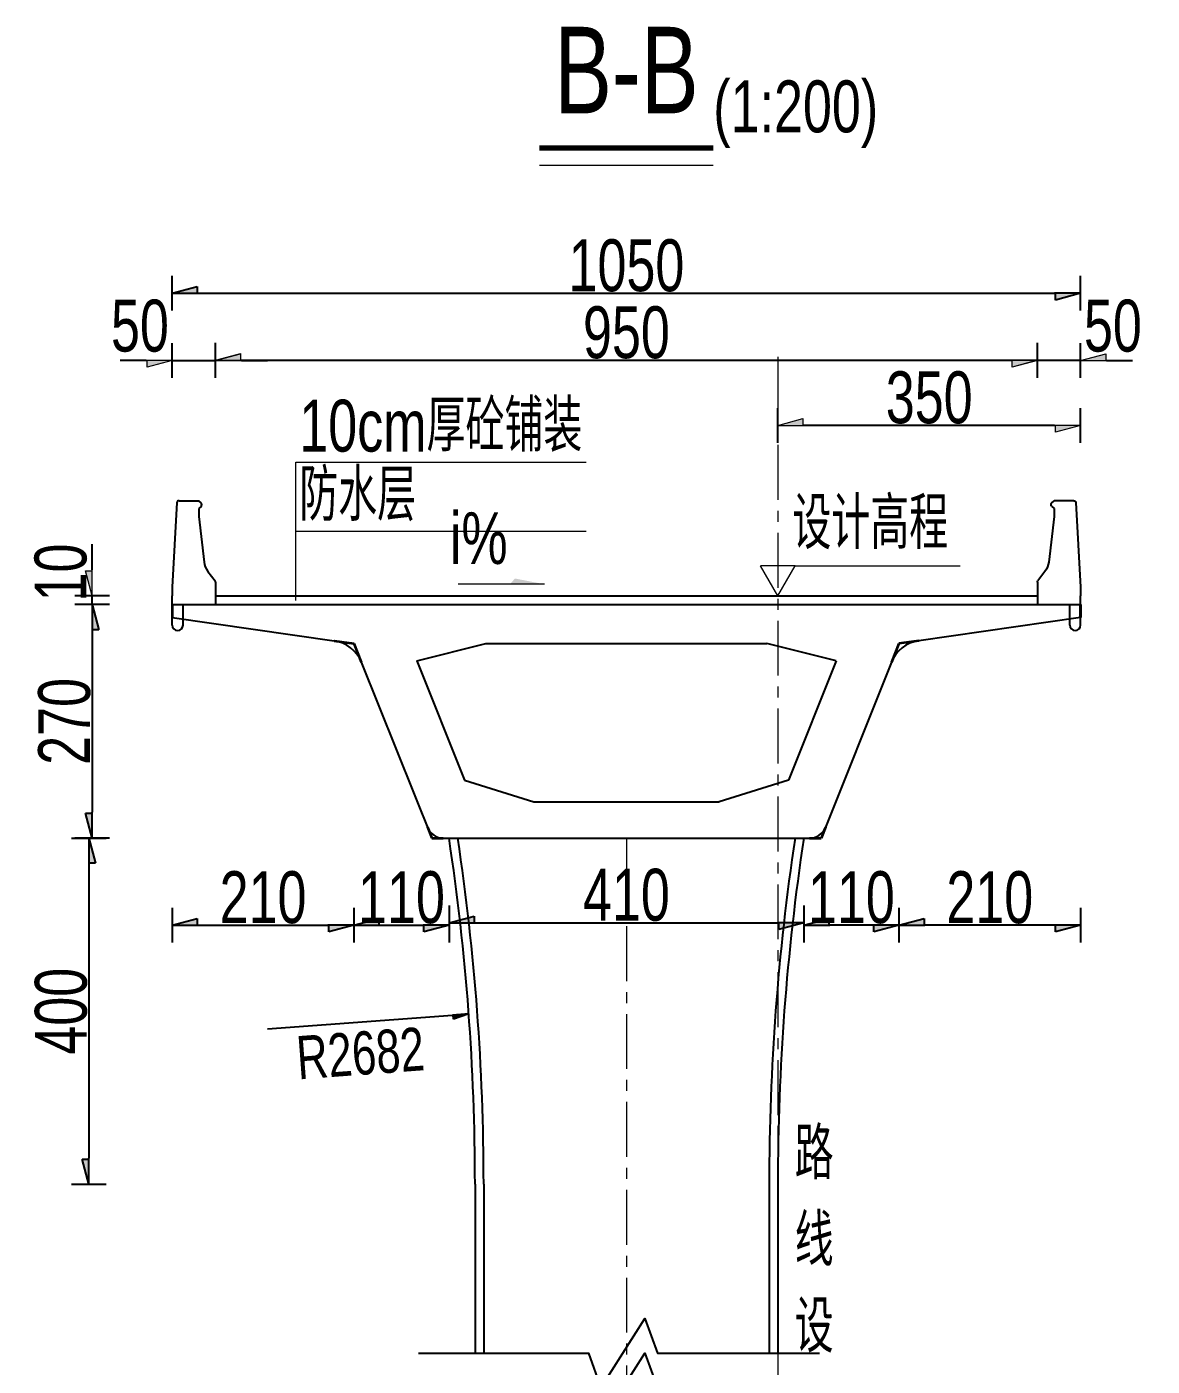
# Model space of a CAD drawing. Header units: millimetres. Extents: x 0 to 987207, y 0 to 5060561.
# Drawn here: x 494094.1 to 494159.1, y 2530088.3 to 2530165.7 of the extents above; entities that cross this region are included whole.
import ezdxf
from ezdxf.enums import TextEntityAlignment as Align

# ---------------------------------------------------------------- set-up
doc = ezdxf.new("R2010")
doc.units = ezdxf.units.MM
doc.header["$LTSCALE"] = 0.1
doc.linetypes.add('CENTER', pattern=[50.8, 31.75, -6.35, 6.35, -6.35])
doc.layers.get('0').update_dxf_attribs({"linetype": 'CONTINUOUS'})
doc.layers.get('Defpoints').update_dxf_attribs({"color": 150, "linetype": 'CONTINUOUS'})
for name, color, linetype in [('1', 1, 'CONTINUOUS'), ('护栏', 4, 'CONTINUOUS'), ('桥梁图表', 7, 'CONTINUOUS'), ('第3层（构造物外轮廓0.25~0.35）', 4, 'CONTINUOUS')]:
    doc.layers.add(name, color=color, linetype=linetype)
for name, color, linetype, lineweight in [('中心线', 5, 'CENTER', 18), ('加粗线', 4, 'CONTINUOUS', 70), ('文字', 7, 'CONTINUOUS', 0), ('标注', 1, 'CONTINUOUS', 18), ('符号', 4, 'CONTINUOUS', 18), ('细线', 1, 'CONTINUOUS', 18), ('结构轮廓线', 3, 'CONTINUOUS', 35)]:
    doc.layers.add(name, color=color, linetype=linetype, lineweight=lineweight)
doc.styles.add('BM_Dim', font='fsdb_e.shx', dxfattribs={"width": 0.75, "bigfont": 'hztxt.shx'})
doc.styles.add('BM_FST', font='fsdb_e.shx', dxfattribs={"width": 0.75, "bigfont": 'hztxt.shx'})
doc.styles.add('BM_Title', font='fsdb_e.shx', dxfattribs={"width": 0.75, "bigfont": 'hztxt.shx'})
doc.styles.add('GHDI', font='fsdb_e.shx', dxfattribs={"width": 0.75, "bigfont": 'hztxt.shx'})
doc.dimstyles.new('1-200', dxfattribs={"dimtxt": 3, "dimasz": 1.5, "dimexe": 1, "dimexo": 0.1, "dimgap": 0.1, "dimtad": 1, "dimdec": 0, "dimlfac": 20, "dimdsep": 46, "dimtxsty": 'BM_Dim', "dimblk": 'ARR-1', "dimcen": 0.09, "dimclrd": 256, "dimclre": 256, "dimclrt": 7, "dimadec": 1, "dimazin": 2, "dimtfac": 1, "dimtdec": 0, "dimtmove": 2, "dimatfit": 3, "dimldrblk": 'ARR-1', "dimfxl": 1, "dimfxlon": 1, "dimtolj": 1, "dimtzin": 0, "dimlwd": 25, "dimarcsym": 1})

# ---------------------------------------------------------------- blocks, each defined once
blk = doc.blocks.new('ARR-1')
at = {"color": 1, "linetype": 'Continuous'}
for p, q in [((0, 0), (-1, 0)), ((0, 0), (-0.966, -0.259)), ((-0.966, -0.259), (-0.966, 0))]:
    blk.add_line(p, q, dxfattribs=at)
for points in [[(-0.966, -0.259), (-0.966, 0), (0, 0)], [(0, 0), (-0.966, 0), (-0.966, -0.259), (0, 0)], [(0, 0), (-0.966, -0.259), (-0.966, 0), (0, 0)], [(0, 0), (-0.966, -0.259), (-0.966, 0), (0, 0)]]:
    blk.add_solid(points, dxfattribs=at)
blk = doc.blocks.new('*D282')
at = {"layer": '1', "linetype": 'Continuous', "lineweight": -2}
for p, q in [((494102.46, 2530114.763), (494102.46, 2530112.763)), ((494112.96, 2530114.763), (494112.96, 2530112.763))]:
    blk.add_line(p, q, dxfattribs=at)
at = {"layer": '1', "linetype": 'Continuous', "lineweight": 25}
blk.add_line((494103.96, 2530113.763), (494111.46, 2530113.763), dxfattribs=at)
at = {"layer": 'Defpoints', "color": 0, "linetype": 'Continuous'}
for p in [(494102.46, 2530115.75), (494112.96, 2530115.75), (494112.96, 2530113.763)]:
    blk.add_point(p, dxfattribs=at)
at = {"layer": '1', "linetype": 'Continuous', "lineweight": 25, "xscale": 1.5, "yscale": 1.5, "zscale": 1.5, "rotation": 180}
blk.add_blockref('ARR-1', (494102.46, 2530113.763), dxfattribs=at)
at = {"layer": '1', "linetype": 'Continuous', "lineweight": 25, "xscale": 1.5, "yscale": 1.5, "zscale": 1.5}
blk.add_blockref('ARR-1', (494112.96, 2530113.763), dxfattribs=at)
at = {"layer": '1', "color": 7, "linetype": 'Continuous', "insert": (494107.71, 2530115.363), "char_height": 3, "attachment_point": 5, "style": 'BM_Dim'}
blk.add_mtext('\\A1;210', dxfattribs=at)
blk = doc.blocks.new('*D283')
at = {"layer": '1', "linetype": 'Continuous', "lineweight": -2}
for p, q in [((494112.96, 2530114.763), (494112.96, 2530112.763)), ((494118.46, 2530114.763), (494118.46, 2530112.763))]:
    blk.add_line(p, q, dxfattribs=at)
at = {"layer": '1', "linetype": 'Continuous', "lineweight": 25}
blk.add_line((494114.46, 2530113.763), (494116.96, 2530113.763), dxfattribs=at)
at = {"layer": 'Defpoints', "color": 0, "linetype": 'Continuous'}
for p in [(494118.46, 2530118.793), (494112.96, 2530115.75), (494118.46, 2530113.763)]:
    blk.add_point(p, dxfattribs=at)
at = {"layer": '1', "linetype": 'Continuous', "lineweight": 25, "xscale": 1.5, "yscale": 1.5, "zscale": 1.5, "rotation": 180}
blk.add_blockref('ARR-1', (494112.96, 2530113.763), dxfattribs=at)
at = {"layer": '1', "linetype": 'Continuous', "lineweight": 25, "xscale": 1.5, "yscale": 1.5, "zscale": 1.5}
blk.add_blockref('ARR-1', (494118.46, 2530113.763), dxfattribs=at)
at = {"layer": '1', "color": 7, "linetype": 'Continuous', "insert": (494115.71, 2530115.363), "char_height": 3, "attachment_point": 5, "style": 'BM_Dim'}
blk.add_mtext('\\A1;110', dxfattribs=at)
blk = doc.blocks.new('*D284')
at = {"layer": '1', "linetype": 'Continuous', "lineweight": -2}
for p, q in [((494098.834, 2530132.292), (494096.834, 2530132.292)), ((494098.834, 2530118.793), (494096.834, 2530118.793))]:
    blk.add_line(p, q, dxfattribs=at)
at = {"layer": '1', "linetype": 'Continuous', "lineweight": 25}
blk.add_line((494097.834, 2530130.792), (494097.834, 2530120.293), dxfattribs=at)
at = {"layer": 'Defpoints', "color": 0, "linetype": 'Continuous'}
for p in [(494102.148, 2530132.292), (494097.834, 2530118.793), (494102.148, 2530118.793)]:
    blk.add_point(p, dxfattribs=at)
at = {"layer": '1', "linetype": 'Continuous', "lineweight": 25, "xscale": 1.5, "yscale": 1.5, "zscale": 1.5}
for p, rotation in [((494097.834, 2530132.292), 90), ((494097.834, 2530118.793), 270)]:
    blk.add_blockref('ARR-1', p, dxfattribs=dict(at, rotation=rotation))
at = {"layer": '1', "color": 7, "linetype": 'Continuous', "insert": (494096.234, 2530125.543), "char_height": 3, "attachment_point": 5, "rotation": 90, "style": 'BM_Dim'}
blk.add_mtext('\\A1;270', dxfattribs=at)
blk = doc.blocks.new('*D285')
at = {"layer": '1', "linetype": 'Continuous', "lineweight": -2}
for p, q in [((494144.46, 2530114.763), (494144.46, 2530112.763)), ((494154.96, 2530114.763), (494154.96, 2530112.763))]:
    blk.add_line(p, q, dxfattribs=at)
at = {"layer": '1', "linetype": 'Continuous', "lineweight": 25}
blk.add_line((494153.46, 2530113.763), (494145.96, 2530113.763), dxfattribs=at)
at = {"layer": 'Defpoints', "color": 0, "linetype": 'Continuous'}
for p in [(494144.46, 2530115.75), (494154.96, 2530115.75), (494144.46, 2530113.763)]:
    blk.add_point(p, dxfattribs=at)
at = {"layer": '1', "linetype": 'Continuous', "lineweight": 25, "xscale": 1.5, "yscale": 1.5, "zscale": 1.5, "rotation": 180}
blk.add_blockref('ARR-1', (494144.46, 2530113.763), dxfattribs=at)
at = {"layer": '1', "linetype": 'Continuous', "lineweight": 25, "xscale": 1.5, "yscale": 1.5, "zscale": 1.5}
blk.add_blockref('ARR-1', (494154.96, 2530113.763), dxfattribs=at)
at = {"layer": '1', "color": 7, "linetype": 'Continuous', "insert": (494149.71, 2530115.363), "char_height": 3, "attachment_point": 5, "style": 'BM_Dim'}
blk.add_mtext('\\A1;210', dxfattribs=at)
blk = doc.blocks.new('*D286')
at = {"layer": '1', "linetype": 'Continuous', "lineweight": -2}
for p, q in [((494138.96, 2530114.763), (494138.96, 2530112.763)), ((494144.46, 2530114.763), (494144.46, 2530112.763))]:
    blk.add_line(p, q, dxfattribs=at)
at = {"layer": '1', "linetype": 'Continuous', "lineweight": 25}
blk.add_line((494142.96, 2530113.763), (494140.46, 2530113.763), dxfattribs=at)
at = {"layer": 'Defpoints', "color": 0, "linetype": 'Continuous'}
for p in [(494138.96, 2530118.793), (494144.46, 2530115.75), (494138.96, 2530113.763)]:
    blk.add_point(p, dxfattribs=at)
at = {"layer": '1', "linetype": 'Continuous', "lineweight": 25, "xscale": 1.5, "yscale": 1.5, "zscale": 1.5, "rotation": 180}
blk.add_blockref('ARR-1', (494138.96, 2530113.763), dxfattribs=at)
at = {"layer": '1', "linetype": 'Continuous', "lineweight": 25, "xscale": 1.5, "yscale": 1.5, "zscale": 1.5}
blk.add_blockref('ARR-1', (494144.46, 2530113.763), dxfattribs=at)
at = {"layer": '1', "color": 7, "linetype": 'Continuous', "insert": (494141.71, 2530115.363), "char_height": 3, "attachment_point": 5, "style": 'BM_Dim'}
blk.add_mtext('\\A1;110', dxfattribs=at)
blk = doc.blocks.new('*D287')
at = {"layer": '1', "linetype": 'Continuous', "lineweight": -2}
for p, q in [((494118.46, 2530114.905), (494118.46, 2530112.905)), ((494138.96, 2530114.905), (494138.96, 2530112.905))]:
    blk.add_line(p, q, dxfattribs=at)
at = {"layer": '1', "linetype": 'Continuous', "lineweight": 25}
blk.add_line((494119.96, 2530113.905), (494137.46, 2530113.905), dxfattribs=at)
at = {"layer": 'Defpoints', "color": 0, "linetype": 'Continuous'}
for p in [(494118.46, 2530118.793), (494138.96, 2530118.793), (494138.96, 2530113.905)]:
    blk.add_point(p, dxfattribs=at)
at = {"layer": '1', "linetype": 'Continuous', "lineweight": 25, "xscale": 1.5, "yscale": 1.5, "zscale": 1.5, "rotation": 180}
blk.add_blockref('ARR-1', (494118.46, 2530113.905), dxfattribs=at)
at = {"layer": '1', "linetype": 'Continuous', "lineweight": 25, "xscale": 1.5, "yscale": 1.5, "zscale": 1.5}
blk.add_blockref('ARR-1', (494138.96, 2530113.905), dxfattribs=at)
at = {"layer": '1', "color": 7, "linetype": 'Continuous', "insert": (494128.71, 2530115.505), "char_height": 3, "attachment_point": 5, "style": 'BM_Dim'}
blk.add_mtext('\\A1;410', dxfattribs=at)
blk = doc.blocks.new('*D297')
at = {"layer": '1', "linetype": 'Continuous', "lineweight": -2}
for p, q in [((494102.46, 2530149.285), (494102.46, 2530151.285)), ((494154.96, 2530149.285), (494154.96, 2530151.285))]:
    blk.add_line(p, q, dxfattribs=at)
at = {"layer": '1', "linetype": 'Continuous', "lineweight": 25}
blk.add_line((494103.96, 2530150.285), (494153.46, 2530150.285), dxfattribs=at)
at = {"layer": 'Defpoints', "color": 0, "linetype": 'Continuous'}
for p in [(494154.96, 2530150.285), (494102.46, 2530147.982), (494154.96, 2530147.982)]:
    blk.add_point(p, dxfattribs=at)
at = {"layer": '1', "linetype": 'Continuous', "lineweight": 25, "xscale": 1.5, "yscale": 1.5, "zscale": 1.5, "rotation": 180}
blk.add_blockref('ARR-1', (494102.46, 2530150.285), dxfattribs=at)
at = {"layer": '1', "linetype": 'Continuous', "lineweight": 25, "xscale": 1.5, "yscale": 1.5, "zscale": 1.5}
blk.add_blockref('ARR-1', (494154.96, 2530150.285), dxfattribs=at)
at = {"layer": '1', "color": 7, "linetype": 'Continuous', "insert": (494128.71, 2530151.885), "char_height": 3, "attachment_point": 5, "style": 'BM_Dim'}
blk.add_mtext('\\A1;1050', dxfattribs=at)
blk = doc.blocks.new('*D298')
at = {"layer": 'Defpoints', "color": 0}
for p in [(494097.834, 2530132.795), (494100.001, 2530132.795), (494100.001, 2530132.295)]:
    blk.add_point(p, dxfattribs=at)
at = {"layer": '标注', "lineweight": 25}
for p, q in [((494097.834, 2530134.295), (494097.834, 2530135.795)), ((494097.834, 2530132.295), (494097.834, 2530132.795)), ((494097.834, 2530130.795), (494097.834, 2530129.295))]:
    blk.add_line(p, q, dxfattribs=at)
at = {"layer": '标注', "lineweight": -2}
for p, q in [((494098.834, 2530132.795), (494096.834, 2530132.795)), ((494098.834, 2530132.295), (494096.834, 2530132.295))]:
    blk.add_line(p, q, dxfattribs=at)
at = {"layer": '标注', "lineweight": 25, "xscale": 1.5, "yscale": 1.5, "zscale": 1.5}
for p, rotation in [((494097.834, 2530132.795), 270), ((494097.834, 2530132.295), 90)]:
    blk.add_blockref('ARR-1', p, dxfattribs=dict(at, rotation=rotation))
at = {"layer": '标注', "color": 7, "insert": (494096.024, 2530134.148), "char_height": 3, "attachment_point": 5, "rotation": 90, "style": 'BM_Dim'}
blk.add_mtext('\\A1;10', dxfattribs=at)
blk = doc.blocks.new('*D277')
at = {"layer": 'Defpoints', "color": 0}
for p in [(494104.96, 2530146.397), (494102.46, 2530142.397), (494104.96, 2530142.397)]:
    blk.add_point(p, dxfattribs=at)
at = {"layer": '标注', "lineweight": -2}
for p, q in [((494102.46, 2530145.397), (494102.46, 2530147.397)), ((494104.96, 2530145.397), (494104.96, 2530147.397))]:
    blk.add_line(p, q, dxfattribs=at)
at = {"layer": '标注', "lineweight": 25}
for p, q in [((494100.96, 2530146.397), (494099.46, 2530146.397)), ((494102.46, 2530146.397), (494104.96, 2530146.397)), ((494106.46, 2530146.397), (494107.96, 2530146.397))]:
    blk.add_line(p, q, dxfattribs=at)
at = {"layer": '标注', "lineweight": 25, "xscale": 1.5, "yscale": 1.5, "zscale": 1.5, "rotation": 180}
blk.add_blockref('ARR-1', (494104.96, 2530146.397), dxfattribs=at)
at = {"layer": '标注', "lineweight": 25, "xscale": 1.5, "yscale": 1.5, "zscale": 1.5}
blk.add_blockref('ARR-1', (494102.46, 2530146.397), dxfattribs=at)
at = {"layer": '标注', "color": 7, "insert": (494100.594, 2530148.397), "char_height": 3, "attachment_point": 5, "style": 'BM_Dim'}
blk.add_mtext('\\A1;50', dxfattribs=at)
blk = doc.blocks.new('边护栏2')
at = {"layer": '护栏'}
for p, q in [((-0.893, 2.372), (-1, 0.22)), ((-0.843, 2.42), (-0.386, 2.42)), ((-0.326, 2.36), (-0.386, 2.42)), ((-0.326, 2.28), (-0.386, 2.22)), ((-0.386, 2.22), (-0.386, 2.02)), ((-0.386, 2.02), (-0.264, 0.86)), ((-0.175, 0.623), (-0.009, 0.383)), ((0, 0.354), (0, 0)), ((-1, 0.22), (-1, 0))]:
    blk.add_line(p, q, dxfattribs=at)
for centre, radius, start, end in [((-0.843, 2.37), 0.05, 90, 177.1451), ((-0.433, 2.32), 0.114, 339.459, 20.541), ((0.243, 0.914), 0.51, 186.031, 214.7778), ((-0.05, 0.354), 0.05, 0, 34.7778)]:
    blk.add_arc(centre, radius, start, end, dxfattribs=at)
blk = doc.blocks.new('*D278')
at = {"layer": 'Defpoints', "color": 0}
for p in [(494152.46, 2530146.397), (494152.46, 2530142.397), (494154.96, 2530142.397)]:
    blk.add_point(p, dxfattribs=at)
at = {"layer": '标注', "lineweight": -2}
for p, q in [((494152.46, 2530145.397), (494152.46, 2530147.397)), ((494154.96, 2530145.397), (494154.96, 2530147.397))]:
    blk.add_line(p, q, dxfattribs=at)
at = {"layer": '标注', "lineweight": 25}
for p, q in [((494150.96, 2530146.397), (494149.46, 2530146.397)), ((494154.96, 2530146.397), (494152.46, 2530146.397)), ((494156.46, 2530146.397), (494157.96, 2530146.397))]:
    blk.add_line(p, q, dxfattribs=at)
at = {"layer": '标注', "lineweight": 25, "xscale": 1.5, "yscale": 1.5, "zscale": 1.5, "rotation": 180}
blk.add_blockref('ARR-1', (494154.96, 2530146.397), dxfattribs=at)
at = {"layer": '标注', "lineweight": 25, "xscale": 1.5, "yscale": 1.5, "zscale": 1.5}
blk.add_blockref('ARR-1', (494152.46, 2530146.397), dxfattribs=at)
at = {"layer": '标注', "color": 7, "insert": (494156.826, 2530148.397), "char_height": 3, "attachment_point": 5, "style": 'BM_Dim'}
blk.add_mtext('\\A1;50', dxfattribs=at)
blk = doc.blocks.new('*D279')
at = {"layer": 'Defpoints', "color": 0}
for p in [(494152.46, 2530146.413), (494104.96, 2530142.397), (494152.46, 2530142.397)]:
    blk.add_point(p, dxfattribs=at)
at = {"layer": '标注', "lineweight": -2}
for p, q in [((494104.96, 2530145.413), (494104.96, 2530147.413)), ((494152.46, 2530145.413), (494152.46, 2530147.413))]:
    blk.add_line(p, q, dxfattribs=at)
at = {"layer": '标注', "lineweight": 25}
blk.add_line((494106.46, 2530146.413), (494150.96, 2530146.413), dxfattribs=at)
at = {"layer": '标注', "lineweight": 25, "xscale": 1.5, "yscale": 1.5, "zscale": 1.5, "rotation": 180}
blk.add_blockref('ARR-1', (494104.96, 2530146.413), dxfattribs=at)
at = {"layer": '标注', "lineweight": 25, "xscale": 1.5, "yscale": 1.5, "zscale": 1.5}
blk.add_blockref('ARR-1', (494152.46, 2530146.413), dxfattribs=at)
at = {"layer": '标注', "color": 7, "insert": (494128.71, 2530148.013), "char_height": 3, "attachment_point": 5, "style": 'BM_Dim'}
blk.add_mtext('\\A1;950', dxfattribs=at)
blk = doc.blocks.new('*D280')
at = {"layer": 'Defpoints', "color": 0}
for p in [(494137.459, 2530142.652), (494137.459, 2530140.068), (494154.96, 2530140.068)]:
    blk.add_point(p, dxfattribs=at)
at = {"layer": '标注', "lineweight": -2}
for p, q in [((494137.459, 2530141.652), (494137.459, 2530143.652)), ((494154.96, 2530141.652), (494154.96, 2530143.652))]:
    blk.add_line(p, q, dxfattribs=at)
at = {"layer": '标注', "lineweight": 25}
blk.add_line((494153.46, 2530142.652), (494138.959, 2530142.652), dxfattribs=at)
at = {"layer": '标注', "lineweight": 25, "xscale": 1.5, "yscale": 1.5, "zscale": 1.5, "rotation": 180}
blk.add_blockref('ARR-1', (494137.459, 2530142.652), dxfattribs=at)
at = {"layer": '标注', "lineweight": 25, "xscale": 1.5, "yscale": 1.5, "zscale": 1.5}
blk.add_blockref('ARR-1', (494154.96, 2530142.652), dxfattribs=at)
at = {"layer": '标注', "color": 7, "insert": (494146.209, 2530144.252), "char_height": 3, "attachment_point": 5, "style": 'BM_Dim'}
blk.add_mtext('\\A1;350', dxfattribs=at)
blk = doc.blocks.new('*D281')
at = {"layer": '1', "linetype": 'Continuous', "lineweight": -2}
for p, q in [((494096.643, 2530118.793), (494098.643, 2530118.793)), ((494096.643, 2530098.793), (494098.643, 2530098.793))]:
    blk.add_line(p, q, dxfattribs=at)
at = {"layer": '1', "linetype": 'Continuous', "lineweight": 25}
blk.add_line((494097.643, 2530117.293), (494097.643, 2530100.293), dxfattribs=at)
at = {"layer": 'Defpoints', "color": 0, "linetype": 'Continuous'}
for p in [(494095.191, 2530118.793), (494095.191, 2530098.793), (494097.643, 2530098.793)]:
    blk.add_point(p, dxfattribs=at)
at = {"layer": '1', "linetype": 'Continuous', "lineweight": 25, "xscale": 1.5, "yscale": 1.5, "zscale": 1.5}
for p, rotation in [((494097.643, 2530118.793), 90), ((494097.643, 2530098.793), 270)]:
    blk.add_blockref('ARR-1', p, dxfattribs=dict(at, rotation=rotation))
at = {"layer": '1', "color": 7, "linetype": 'Continuous', "insert": (494096.043, 2530108.793), "char_height": 3, "attachment_point": 5, "rotation": 90, "style": 'BM_Dim'}
blk.add_mtext('\\A1;400', dxfattribs=at)

msp = doc.modelspace()

# ---------------------------------------------------------------- linework, layer by layer
at = {"layer": '1', "color": 1, "linetype": 'Continuous'}
msp.add_line((494107.9733, 2530107.7823), (494118.6632, 2530108.5693), dxfattribs=at)
at = {"layer": '中心线'}
for p, q in [((494137.4586, 2530146.6049), (494137.4693, 2530028.6171)), ((494128.7101, 2530118.7929), (494128.7101, 2530028.0754))]:
    msp.add_line(p, q, dxfattribs=at)
at = {"layer": '加粗线'}
msp.add_line((494123.6919, 2530158.6878), (494133.7276, 2530158.6878), dxfattribs=at)
at = {"layer": '护栏'}
for p, q in [((494102.4601, 2530131.1079), (494102.4601, 2530132.7954)), ((494104.9601, 2530132.7954), (494104.9601, 2530132.2954)), ((494152.4601, 2530132.7954), (494152.4601, 2530132.2954)), ((494154.9601, 2530131.1079), (494154.9601, 2530132.7954)), ((494103.0851, 2530131.1079), (494103.0851, 2530132.2954)), ((494154.3351, 2530131.1079), (494154.3351, 2530132.2954))]:
    msp.add_line(p, q, dxfattribs=at)
for centre in [(494102.7726, 2530131.1079), (494154.6476, 2530131.1079)]:
    msp.add_arc(centre, 0.3125, 180, 0, dxfattribs=at)
at = {"layer": '标注'}
for p, q in [((494109.6029, 2530140.5353), (494126.3912, 2530140.5353)), ((494109.6029, 2530132.5353), (494109.6029, 2530140.5353)), ((494109.6029, 2530136.5353), (494126.3912, 2530136.5353)), ((494123.9779, 2530133.47), (494118.9779, 2530133.47))]:
    msp.add_line(p, q, dxfattribs=at)
msp.add_solid([(494123.9779, 2530133.47), (494122.267, 2530133.8026), (494121.9779, 2530133.47)], dxfattribs=at)
at = {"layer": '桥梁图表', "color": 1, "linetype": 'Continuous'}
for points in [[(494116.684, 2530089.0278), (494126.5097, 2530089.0278), (494127.2377, 2530087.0278), (494129.7818, 2530091.0278), (494130.5097, 2530089.0278), (494139.8616, 2530089.0278)], [(494116.684, 2530087.0278), (494126.5097, 2530087.0278), (494127.2377, 2530085.0278), (494129.7818, 2530089.0278), (494130.5097, 2530087.0278), (494139.8616, 2530087.0278)]]:
    msp.add_lwpolyline(points, dxfattribs=at)
at = {"layer": '符号'}
for p, q in [((494137.4586, 2530132.7954), (494136.4586, 2530134.5275)), ((494138.4586, 2530134.5275), (494136.4586, 2530134.5275)), ((494137.4586, 2530132.7932), (494136.4586, 2530134.5252)), ((494138.4586, 2530134.5252), (494136.4586, 2530134.5252)), ((494137.4586, 2530132.7954), (494138.4586, 2530134.5275)), ((494137.4586, 2530132.7932), (494138.4586, 2530134.5252)), ((494138.4586, 2530134.5252), (494147.9966, 2530134.5252))]:
    msp.add_line(p, q, dxfattribs=at)
at = {"layer": '第3层（构造物外轮廓0.25~0.35）'}
for p, q in [((494104.9601, 2530132.7929), (494152.4601, 2530132.7929)), ((494104.9601, 2530132.7929), (494152.4601, 2530132.7929)), ((494102.4601, 2530132.2929), (494154.9601, 2530132.2929)), ((494102.4601, 2530132.2929), (494154.9601, 2530132.2929)), ((494102.4601, 2530131.5429), (494111.8154, 2530130.2064)), ((494154.9601, 2530131.5429), (494145.6047, 2530130.2064)), ((494116.5912, 2530129.0429), (494120.5912, 2530130.0429)), ((494120.5912, 2530130.0429), (494136.829, 2530130.0429)), ((494140.829, 2530129.0429), (494136.829, 2530130.0429)), ((494113.3895, 2530128.9693), (494117.4601, 2530118.7929)), ((494116.5912, 2530129.0429), (494119.3512, 2530122.1429)), ((494140.829, 2530129.0429), (494138.069, 2530122.1429)), ((494144.0306, 2530128.9693), (494139.9601, 2530118.7929)), ((494119.3512, 2530122.1429), (494123.3512, 2530120.8929)), ((494138.069, 2530122.1429), (494134.069, 2530120.8929)), ((494123.3512, 2530120.8929), (494134.069, 2530120.8929)), ((494118.1371, 2530118.7929), (494139.9601, 2530118.7929)), ((494119.9601, 2530098.7929), (494119.9601, 2530089.0278)), ((494120.4601, 2530098.7929), (494120.4601, 2530089.0278)), ((494136.9601, 2530098.7929), (494136.9601, 2530089.0278)), ((494137.4601, 2530098.7929), (494137.4601, 2530089.0278))]:
    msp.add_line(p, q, dxfattribs=at)
for centre, radius, start, end in [((494111.5325, 2530128.2265), 2, 21.801409, 81.869898), ((494145.8876, 2530128.2265), 2, 98.130102, 158.198591), ((494118.1371, 2530119.7929), 1, 201.801409, 270), ((494139.283, 2530119.7929), 1, 270, 338.198591), ((493985.8767, 2530098.7929), 134.0833, 0, 8.578307), ((493985.8767, 2530098.7929), 134.5833, 0, 8.546198), ((494271.5434, 2530098.7929), 134.5833, 171.453802, 180), ((494271.5434, 2530098.7929), 134.0833, 171.421693, 180)]:
    msp.add_arc(centre, radius, start, end, dxfattribs=at)
at = {"layer": '细线'}
msp.add_line((494123.6919, 2530157.6878), (494133.7276, 2530157.6878), dxfattribs=at)
at = {"layer": '结构轮廓线'}
for p, q in [((494102.4601, 2530132.2954), (494102.4601, 2530131.5454)), ((494102.4601, 2530132.2929), (494102.4601, 2530131.5429)), ((494102.4601, 2530132.2929), (494102.4601, 2530131.5429)), ((494102.4601, 2530132.2929), (494102.4601, 2530131.5429)), ((494102.4601, 2530132.2929), (494102.4601, 2530131.5429)), ((494154.9601, 2530132.2954), (494154.9601, 2530131.5454)), ((494154.9601, 2530131.5429), (494154.9601, 2530132.2929)), ((494154.9601, 2530131.5429), (494154.9601, 2530132.2929)), ((494154.9601, 2530131.5429), (494154.9601, 2530132.2929)), ((494154.9601, 2530132.2929), (494154.9601, 2530131.5429)), ((494154.9601, 2530132.2929), (494154.9601, 2530131.5429))]:
    msp.add_line(p, q, dxfattribs=at)
at = {"layer": '结构轮廓线', "color": 8}
for p, q in [((494111.8154, 2530130.2064), (494112.9601, 2530130.0429)), ((494145.6047, 2530130.2064), (494144.4601, 2530130.0429)), ((494112.9601, 2530130.0429), (494113.3895, 2530128.9693)), ((494144.4601, 2530130.0429), (494144.0306, 2530128.9693)), ((494117.2086, 2530119.4215), (494117.4601, 2530118.7929)), ((494140.2115, 2530119.4215), (494139.9601, 2530118.7929)), ((494117.4601, 2530118.7929), (494118.1185, 2530118.7929)), ((494139.283, 2530118.7929), (494139.9601, 2530118.7929))]:
    msp.add_line(p, q, dxfattribs=at)

# ---------------------------------------------------------------- block references
at = {"layer": '1', "color": 1, "linetype": 'Continuous', "xscale": 0.9374999999718611, "yscale": 0.9375, "zscale": 0.9375, "rotation": 4.210805814382096}
msp.add_blockref('ARR-1', (494119.5981, 2530108.6381), dxfattribs=at)
at = {"layer": '标注', "color": 1, "linetype": 'Continuous', "yscale": 2.272727264091372, "zscale": 2.49999997500041}
for p, xscale in [((494104.9601, 2530132.7954), 2.49999997485429), ((494152.4601, 2530132.7954), -2.49999997485429)]:
    msp.add_blockref('边护栏2', p, dxfattribs=dict(at, xscale=xscale))

# ---------------------------------------------------------------- texts
at = {"layer": '1', "color": 7, "linetype": 'Continuous', "insert": (494113.3366, 2530106.349), "char_height": 2.5, "attachment_point": 5, "rotation": 4.210806, "style": 'GHDI'}
msp.add_mtext('R2682', dxfattribs=at)
at = {"layer": '文字', "width": 0.75}
for s, height, style, p in [('B-B', 5, 'BM_Title', (494128.7097, 2530159.1878)), ('i%', 3, 'BM_Dim', (494120.176, 2530133.7325))]:
    msp.add_text(s, height=height, dxfattribs=dict(at, style=style)).set_placement(p, align=Align.BOTTOM_CENTER)
at = {"layer": '文字', "style": 'BM_FST', "width": 0.75}
for s, p in [('(1:200)', (494133.7276, 2530158.6878)), ('设计高程', (494138.3048, 2530134.6014))]:
    msp.add_text(s, height=3, dxfattribs=at).set_placement(p, align=Align.BOTTOM_LEFT)
at = {"layer": '文字', "color": 7, "style": 'BM_FST', "width": 0.75}
for s, p in [('10cm厚砼铺装', (494109.8029, 2530141.1353)), ('防水层', (494109.8029, 2530137.1353))]:
    msp.add_text(s, height=3, dxfattribs=at).set_placement(p)
at = {"layer": '文字', "style": 'BM_FST', "width": 0.75}
for s, p in [('路', (494138.4352, 2530100.5712)), ('线', (494138.4352, 2530095.5712)), ('设', (494138.4352, 2530090.5712))]:
    msp.add_text(s, height=3, dxfattribs=at).set_placement(p, align=Align.MIDDLE_LEFT)

# ---------------------------------------------------------------- dimensions: what is measured, and where the dimension line sits
at = {"layer": '1', "linetype": 'Continuous'}
for base, p1, p2, picture, middle in [((494154.9601, 2530150.2854), (494102.4601, 2530147.9824), (494154.9601, 2530147.9824), '*D297', (494128.7101, 2530151.8854)), ((494118.4601, 2530113.7632), (494112.9601, 2530115.7504), (494118.4601, 2530118.7929), '*D283', (494115.7101, 2530115.3632)), ((494112.9601, 2530113.7632), (494102.4601, 2530115.7504), (494112.9601, 2530115.7504), '*D282', (494107.7101, 2530115.3632))]:
    dim = msp.add_linear_dim(base=base, p1=p1, p2=p2, dimstyle='1-200', dxfattribs=at)
    dim.commit()
    dim.dimension.update_dxf_attribs({"geometry": picture, "text_midpoint": middle})
for base, p1, p2, angle, picture, middle in [((494097.8343, 2530118.7929), (494102.1476, 2530132.2921), (494102.1476, 2530118.7929), 90, '*D284', (494096.2343, 2530125.5425)), ((494138.9601, 2530113.7632), (494144.4601, 2530115.7504), (494138.9601, 2530118.7929), 180, '*D286', (494141.7101, 2530115.3632)), ((494144.4601, 2530113.7632), (494154.9601, 2530115.7504), (494144.4601, 2530115.7504), 180, '*D285', (494149.7101, 2530115.3632))]:
    dim = msp.add_linear_dim(base=base, p1=p1, p2=p2, angle=angle, dimstyle='1-200', dxfattribs=at)
    dim.commit()
    dim.dimension.update_dxf_attribs({"geometry": picture, "text_midpoint": middle})
at = {"layer": '1', "color": 1, "linetype": 'Continuous'}
dim = msp.add_linear_dim(base=(494097.6432, 2530098.7929), p1=(494095.1905, 2530118.7929), p2=(494095.1905, 2530098.7929), angle=90, dimstyle='1-200', dxfattribs=at)
dim.commit()
dim.dimension.update_dxf_attribs({"geometry": '*D281', "text_midpoint": (494096.0432, 2530108.7929)})
dim = msp.add_linear_dim(base=(494138.9601, 2530113.9045), p1=(494118.4601, 2530118.7929), p2=(494138.9601, 2530118.7929), dimstyle='1-200', dxfattribs=at)
dim.commit()
dim.dimension.update_dxf_attribs({"geometry": '*D287', "text_midpoint": (494128.7101, 2530115.5045)})
at = {"layer": '标注'}
dim = msp.add_linear_dim(base=(494104.9601, 2530146.3974), p1=(494102.4601, 2530142.3974), p2=(494104.9601, 2530142.3974), text='50', dimstyle='1-200', dxfattribs=at)
dim.commit()
dim.dimension.update_dxf_attribs({"geometry": '*D277', "text_midpoint": (494100.594, 2530148.3974), "dimtype": 160})
dim = msp.add_linear_dim(base=(494152.4601, 2530146.3974), p1=(494154.9601, 2530142.3974), p2=(494152.4601, 2530142.3974), angle=180, text='50', dimstyle='1-200', dxfattribs=at)
dim.commit()
dim.dimension.update_dxf_attribs({"geometry": '*D278', "text_midpoint": (494156.8261, 2530148.3974), "dimtype": 160})
dim = msp.add_linear_dim(base=(494152.4601, 2530146.4133), p1=(494104.9601, 2530142.3974), p2=(494152.4601, 2530142.3974), dimstyle='1-200', dxfattribs=at)
dim.commit()
dim.dimension.update_dxf_attribs({"geometry": '*D279', "text_midpoint": (494128.7101, 2530148.0133)})
dim = msp.add_aligned_dim(p1=(494154.9601, 2530140.0678), p2=(494137.4586, 2530140.0678), distance=-2.5844, dimstyle='1-200', dxfattribs=at)
dim.commit()
dim.dimension.update_dxf_attribs({"geometry": '*D280', "text_midpoint": (494146.2093, 2530144.2522)})
dim = msp.add_linear_dim(base=(494097.8343, 2530132.7954), p1=(494100.0005, 2530132.2954), p2=(494100.0005, 2530132.7954), angle=90, dimstyle='1-200', dxfattribs=at)
dim.commit()
dim.dimension.update_dxf_attribs({"geometry": '*D298', "text_midpoint": (494096.0236, 2530134.1482), "dimtype": 160})

doc.saveas('drawing.dxf')
